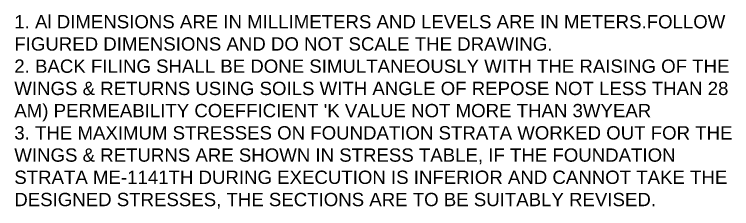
# Model space of a CAD drawing. Header units: millimetres. Extents: x 2127472 to 2247473, y 45588589 to 45692451.
# Drawn here: x 2207126 to 2247473, y 45681520 to 45692451 of the extents above; entities that cross this region are included whole.
import ezdxf

# ---------------------------------------------------------------- set-up
doc = ezdxf.new("R2010")
doc.units = ezdxf.units.MM
doc.header["$MEASUREMENT"] = 0
doc.layers.add('TEXT', color=7, linetype='Continuous')
doc.styles.get("Standard").update_dxf_attribs({"font": 'arial.ttf', "height": 170})

msp = doc.modelspace()

# ---------------------------------------------------------------- texts
at = {"layer": 'TEXT', "color": 0, "insert": (2207123.9, 45692411.4), "char_height": 750, "width": 40640.04, "attachment_point": 1}
msp.add_mtext("1. Al DIMENSIONS ARE IN MILLIMETERS AND LEVELS ARE IN METERS.FOLLOW FIGURED DIMENSIONS AND DO NOT SCALE THE DRAWING. \\P2. BACK FILING SHALL BE DONE SIMULTANEOUSLY WITH THE RAISING OF THE WINGS & RETURNS USING SOILS WITH ANGLE OF REPOSE NOT LESS THAN 28 AM) PERMEABILITY COEFFICIENT 'K VALUE NOT MORE THAN 3WYEAR \\P3. THE MAXIMUM STRESSES ON FOUNDATION STRATA WORKED OUT FOR THE WINGS & RETURNS ARE SHOWN IN STRESS TABLE, IF THE FOUNDATION STRATA ME-1141TH DURING EXECUTION IS INFERIOR AND CANNOT TAKE THE DESIGNED STRESSES, THE SECTIONS ARE TO BE SUITABLY REVISED. ", dxfattribs=at)

doc.saveas('drawing.dxf')
